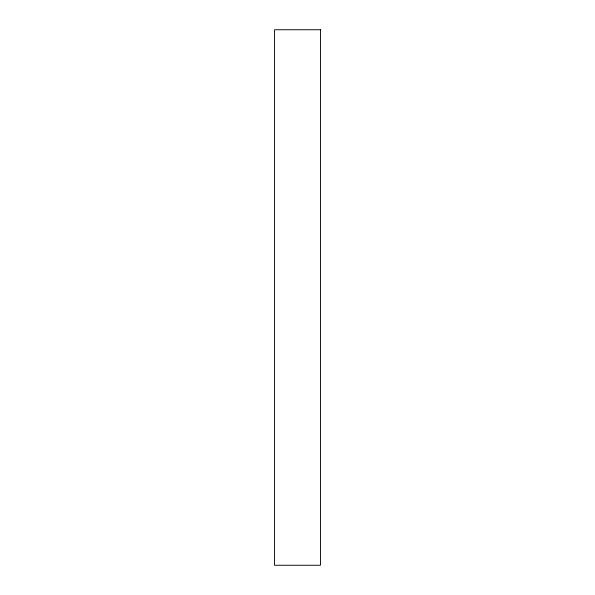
<?xml version="1.0" encoding="UTF-8"?>
<svg xmlns="http://www.w3.org/2000/svg" width="595" height="595" viewBox="0 0 595 595"><rect width="100%" height="100%" fill="white"/><g stroke="black" fill="none" stroke-linecap="round" stroke-linejoin="round"><path stroke-width="0.89" d="M320.452 29.75L274.548 29.75L274.548 565.25L320.452 565.25L320.452 29.75"/></g></svg>
